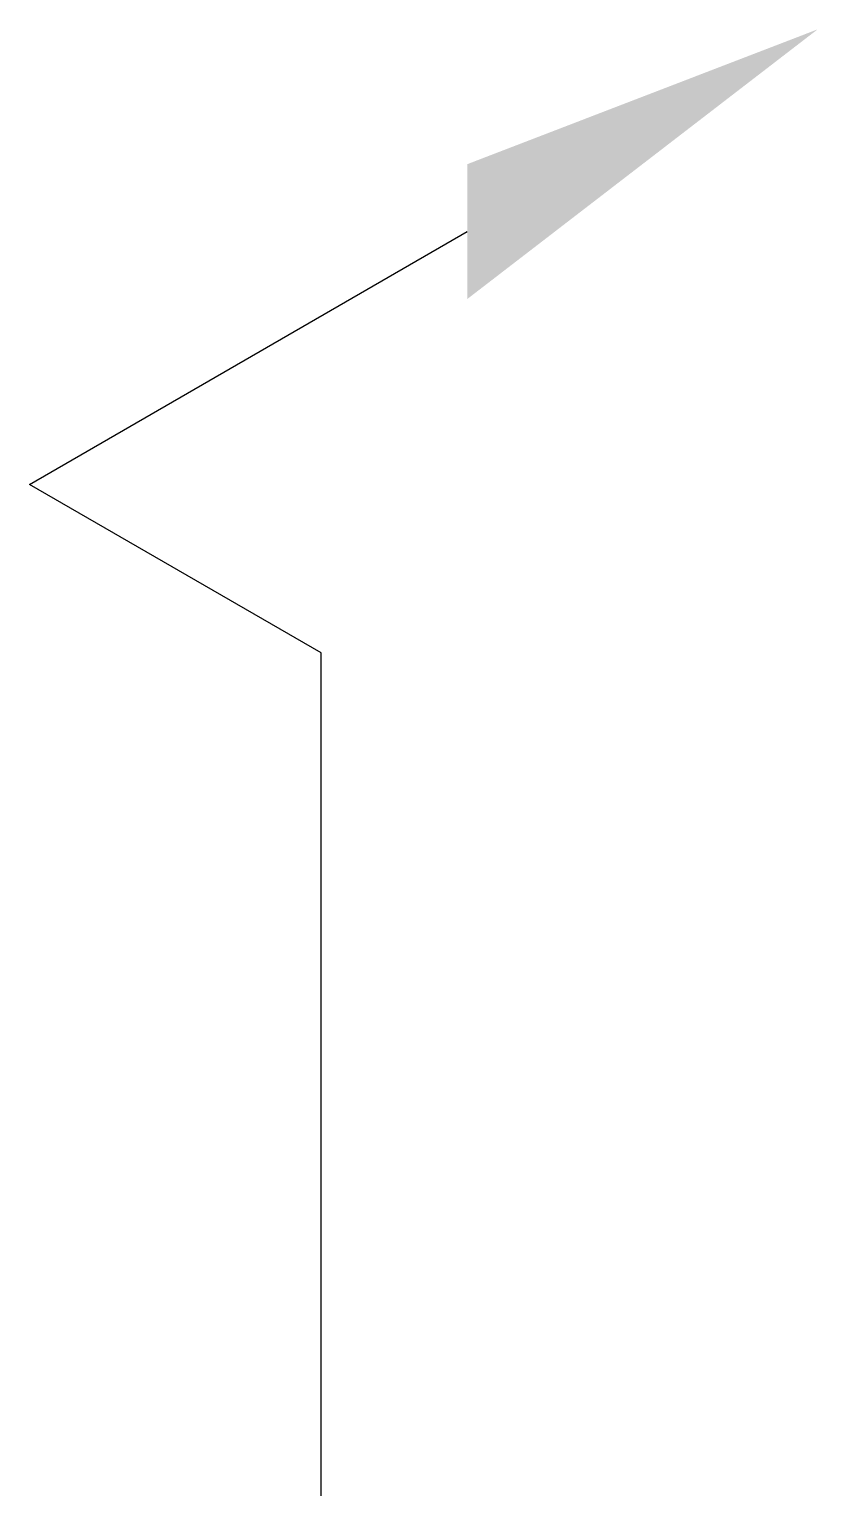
# Model space of a CAD drawing. Header units: millimetres. Extents: x -2828.305 to -2828.071, y 1107.785 to 1108.22.
import ezdxf

# ---------------------------------------------------------------- set-up
doc = ezdxf.new("R2010")
doc.units = ezdxf.units.MM
doc.linetypes.add('HIDDEN', pattern=[0.375, 0.25, -0.125])
for name, color, linetype in [('HD1', 1, 'HIDDEN'), ('Hds_iso_símbolos', 2, 'Continuous'), ('Hds_iso_tubos', 5, 'Continuous')]:
    doc.layers.add(name, color=color, linetype=linetype)

msp = doc.modelspace()

# ---------------------------------------------------------------- linework, layer by layer
at = {"layer": 'HD1', "color": 1}
msp.add_line((-2828.21799, 1108.03517), (-2828.30459, 1108.08517), dxfattribs=at)
at = {"layer": 'Hds_iso_símbolos', "color": 1, "linetype": 'HIDDEN'}
msp.add_line((-2828.21799, 1107.78517), (-2828.21799, 1108.03517), dxfattribs=at)
at = {"layer": 'Hds_iso_símbolos', "color": 1}
msp.add_solid([(-2828.17469, 1108.18017), (-2828.17469, 1108.14017), (-2828.07077, 1108.22017)], dxfattribs=at)
at = {"layer": 'Hds_iso_tubos', "linetype": 'Continuous'}
msp.add_line((-2828.30459, 1108.08517), (-2828.17469, 1108.16017), dxfattribs=at)

doc.saveas('drawing.dxf')
